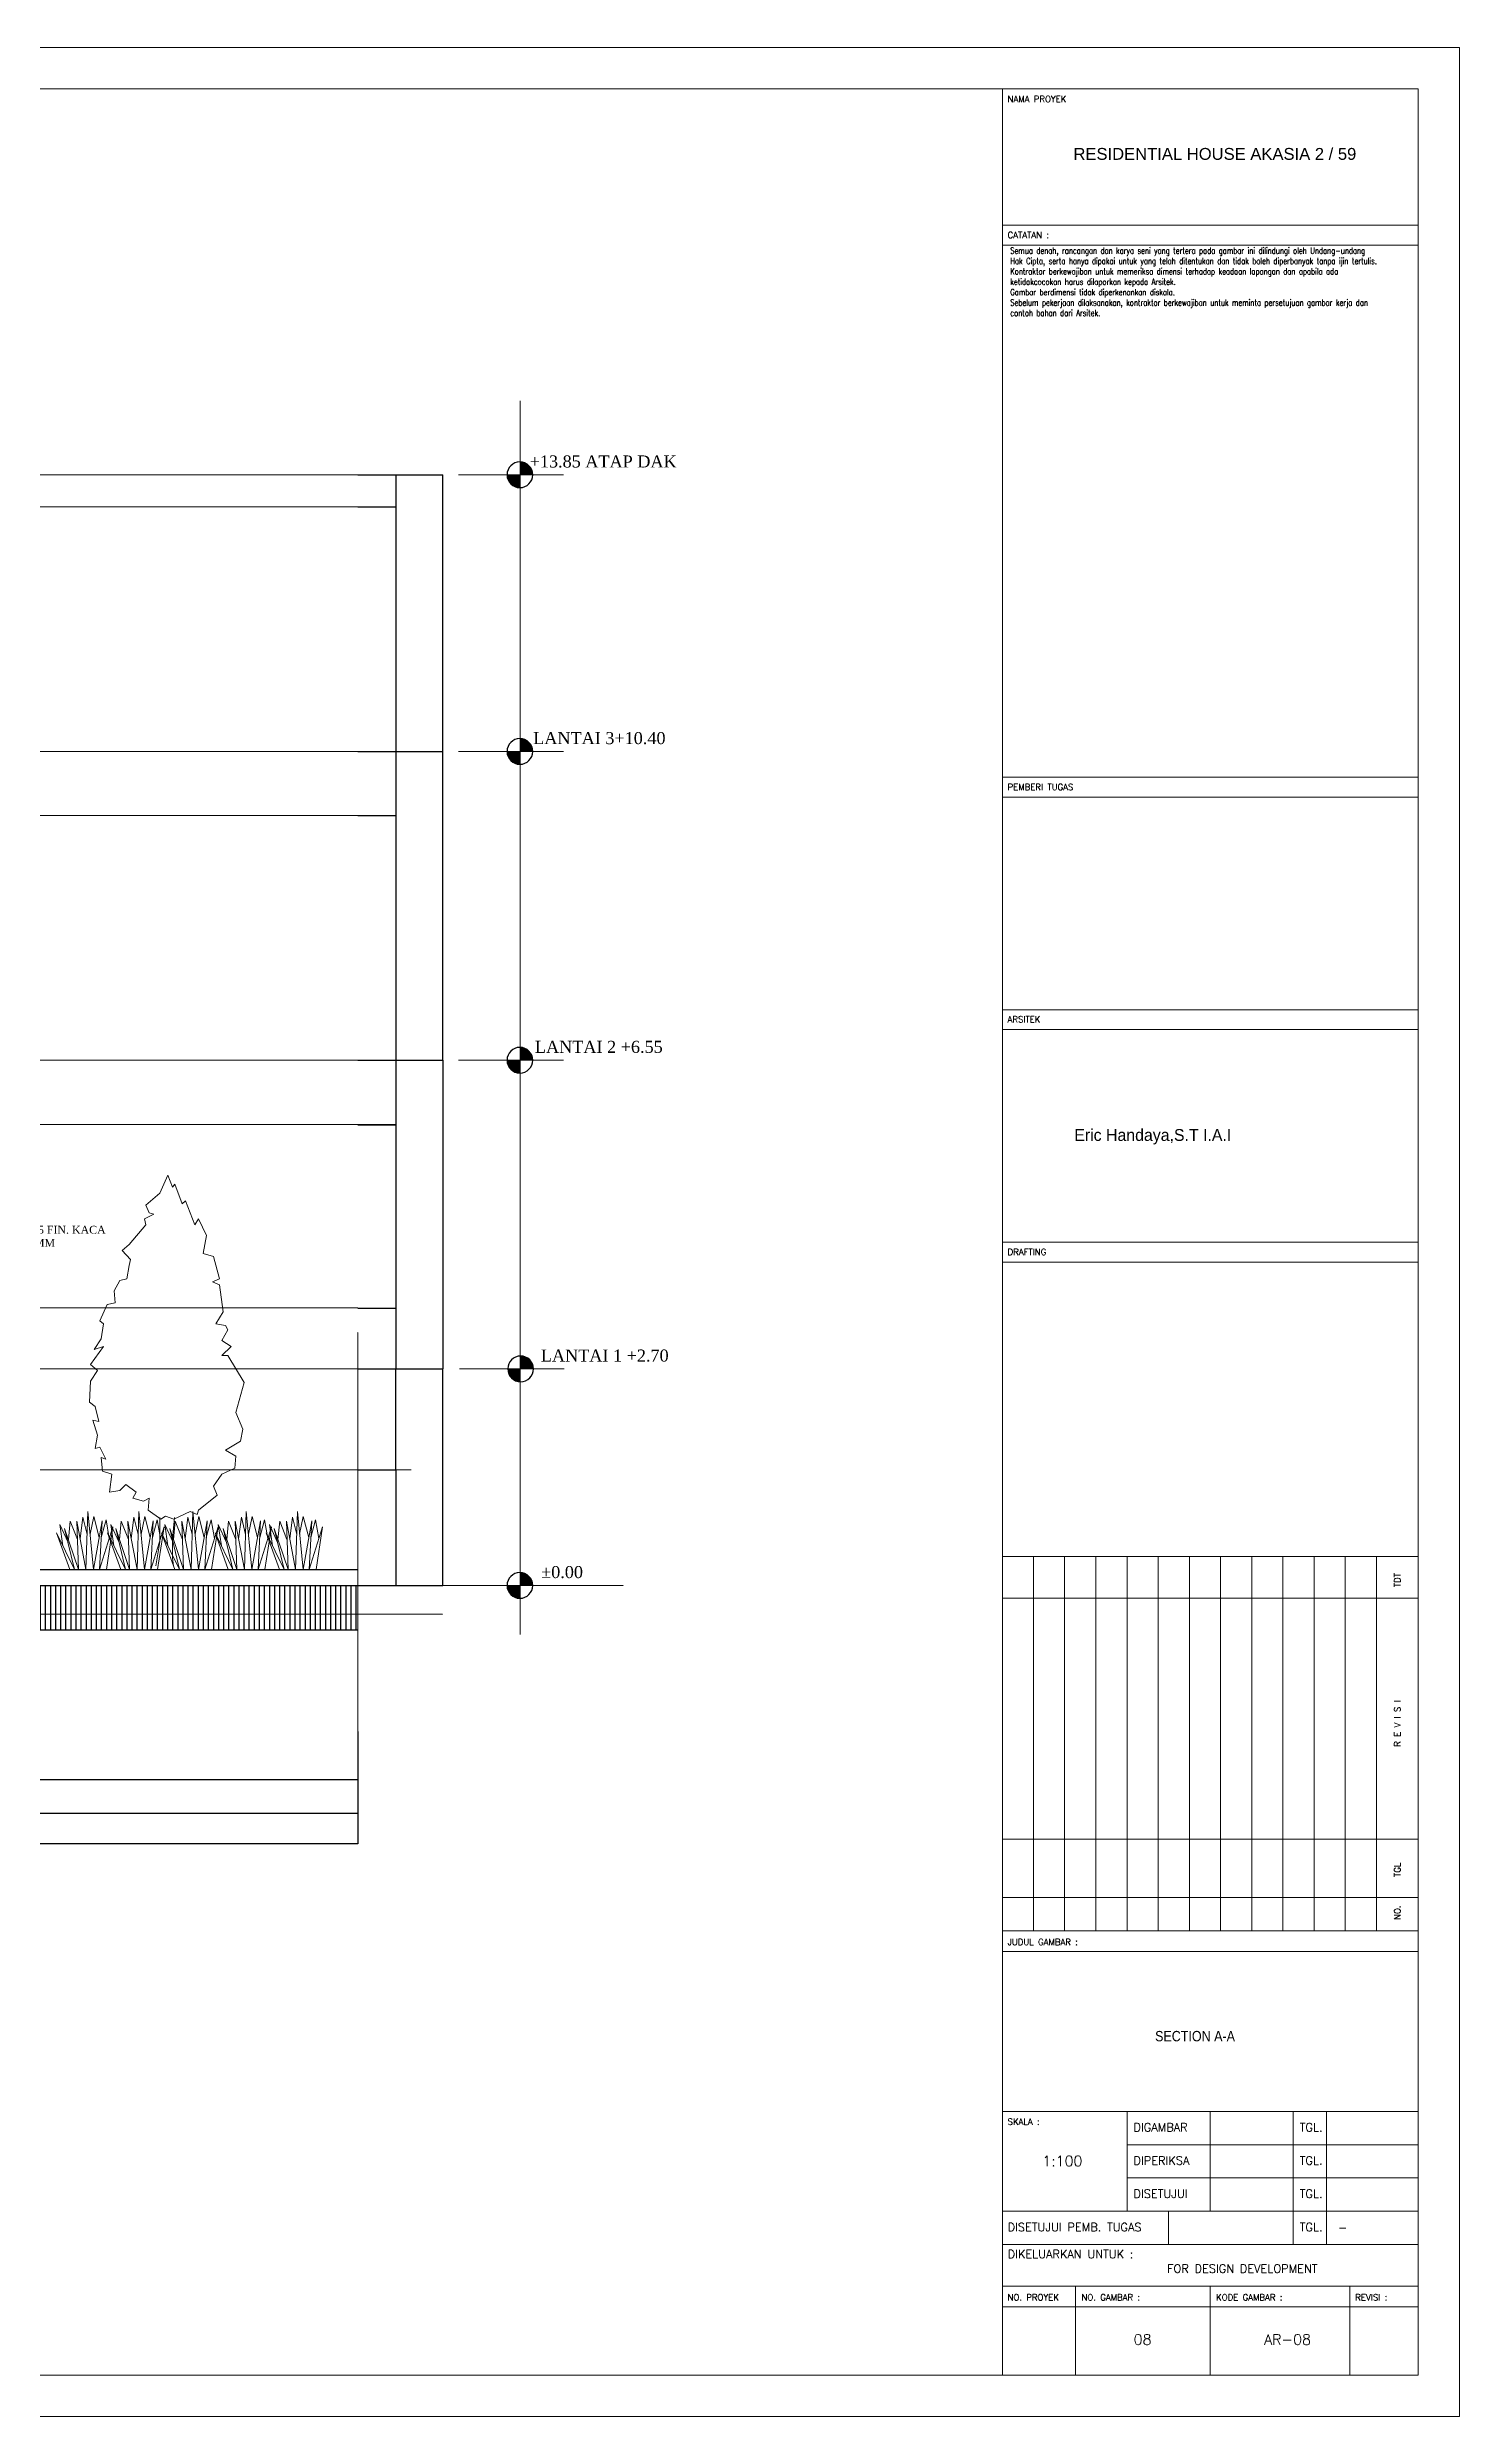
# Model space of a CAD drawing. Header units: millimetres. Extents: x -9564 to 494436, y -140371 to 4257.
# Drawn here: x 308827 to 326436, y -25289 to 4257 of the extents above; entities that cross this region are included whole.
import ezdxf
from ezdxf.enums import TextEntityAlignment as Align

# ---------------------------------------------------------------- set-up
doc = ezdxf.new("R2010")
doc.units = ezdxf.units.MM
doc.header["$MEASUREMENT"] = 0
doc.linetypes.add('DASHED2', pattern=[0.375, 0.25, -0.125])
doc.linetypes.add('HIDDEN2', pattern=[0.1875, 0.125, -0.0625])
doc.layers.get('DEFPOINTS').update_dxf_attribs({"lineweight": 18})
for name, color, linetype, lineweight in [('AS', 8, 'HIDDEN2', 5), ('DIM', 1, 'Continuous', 5), ('Dimensi', 252, 'Continuous', 9), ('KOP', 7, 'Continuous', 80), ('LEGEND', 1, 'DASHED2', 50), ('XR-KOP A3_MOZART$0$A-TXTKOP', 3, 'Continuous', 5), ('XR-KOP A3_MOZART$0$KOP-A1$0$A-GRSKOP', 1, 'Continuous', 5), ('XR-KOP A3_MOZART$0$KOP-A1$0$A-TXTKOP', 3, 'Continuous', 5)]:
    doc.layers.add(name, color=color, linetype=linetype, lineweight=lineweight)
doc.layers.add('ht', color=14, linetype='Continuous')
doc.layers.add('TEXT', color=4, linetype='Continuous')
doc.styles.add('style1', font='times.ttf', dxfattribs={"height": 0.15})
doc.styles.add('style2', font='times.ttf', dxfattribs={"height": 0.18})
doc.styles.add('XR-KOP A3_MOZART$0$KOP-A1$0$DIM100', font='SIMPLEX.shx', dxfattribs={"width": 0.8, "height": 250})
doc.styles.add('XR-KOP A3_MOZART$0$KOP-A1$0$ROMANS', font='romans.shx', dxfattribs={"height": 200})
doc.styles.add('XR-KOP A3_MOZART$0$ROMAND', font='romand.shx', dxfattribs={"height": 2, "bigfont": 'bigfont.shx'})
doc.styles.add('XR-KOP A3_MOZART$0$ROMANS', font='romans.shx', dxfattribs={"height": 200})
doc.dimstyles.new('ISO-25', dxfattribs={"dimtxt": 0.18, "dimasz": 0.12, "dimexe": 0.1, "dimexo": 0.1, "dimgap": 0.0625, "dimtad": 1, "dimtoh": 1, "dimdec": 0, "dimlfac": 1000, "dimtxsty": 'style2', "dimblk": 'ARCHTICK', "dimcen": 0.15, "dimclrd": 1, "dimclre": 1, "dimclrt": 4, "dimadec": 0, "dimazin": 0, "dimtfac": 1, "dimtdec": 0, "dimtmove": 0, "dimatfit": 3, "dimldrblk": 'OBLIQUE', "dimfxl": 1, "dimarcsym": 0})

# ---------------------------------------------------------------- blocks, each defined once
blk = doc.blocks.new('_ArchTick')
at = {"color": 0, "linetype": 'ByBlock', "const_width": 0.15}
blk.add_lwpolyline([(-0.5, -0.5), (0.5, 0.5)], dxfattribs=at)
blk = doc.blocks.new('*D888')
at = {"color": 1, "lineweight": -2, "transparency": 16777216}
for p, q in [((312697, -1074), (313171, -1074)), ((313171, -1074), (313171, -1474)), ((312697, -1474), (313171, -1474))]:
    blk.add_line(p, q, dxfattribs=at)
at = {"layer": 'DEFPOINTS', "color": 0, "transparency": 16777216}
for p in [(312697, -1074), (312697, -1474), (313171, -1474)]:
    blk.add_point(p, dxfattribs=at)
at = {"color": 1, "lineweight": -2, "transparency": 16777216, "xscale": 0.12, "yscale": 0.12, "zscale": 0.12}
for p, rotation in [((313171, -1074), 90), ((313171, -1474), 270)]:
    blk.add_blockref('_ArchTick', p, dxfattribs=dict(at, rotation=rotation))
at = {"color": 4, "transparency": 16777216, "insert": (313171, -1274), "char_height": 0.18, "attachment_point": 5, "rotation": 90, "style": 'style2'}
blk.add_mtext('400000', dxfattribs=at)
blk = doc.blocks.new('_Oblique')
at = {"color": 0, "linetype": 'ByBlock', "lineweight": -2}
blk.add_line((-0.5, -0.5), (0.5, 0.5), dxfattribs=at)
blk = doc.blocks.new('*D889')
at = {"color": 1, "lineweight": -2, "transparency": 16777216}
for p, q in [((312697, -1474), (313171, -1474)), ((313171, -1474), (313171, -4524)), ((312697, -4524), (313171, -4524))]:
    blk.add_line(p, q, dxfattribs=at)
at = {"layer": 'DEFPOINTS', "color": 0, "transparency": 16777216}
for p in [(312697, -1474), (312697, -4524), (313171, -4524)]:
    blk.add_point(p, dxfattribs=at)
at = {"color": 1, "lineweight": -2, "transparency": 16777216, "xscale": 0.12, "yscale": 0.12, "zscale": 0.12}
for p, rotation in [((313171, -1474), 90), ((313171, -4524), 270)]:
    blk.add_blockref('_ArchTick', p, dxfattribs=dict(at, rotation=rotation))
at = {"color": 4, "transparency": 16777216, "insert": (313171, -2999), "char_height": 0.18, "attachment_point": 5, "rotation": 90, "style": 'style2'}
blk.add_mtext('3049999', dxfattribs=at)
blk = doc.blocks.new('*D740')
at = {"color": 1, "lineweight": -2, "transparency": 16777216}
for p, q in [((312697, -4524), (313171, -4524)), ((313171, -4524), (313171, -5324)), ((312697, -5324), (313171, -5324))]:
    blk.add_line(p, q, dxfattribs=at)
at = {"layer": 'DEFPOINTS', "color": 0, "transparency": 16777216}
for p in [(312697, -4524), (312697, -5324), (313171, -5324)]:
    blk.add_point(p, dxfattribs=at)
at = {"color": 1, "lineweight": -2, "transparency": 16777216, "xscale": 0.12, "yscale": 0.12, "zscale": 0.12}
for p, rotation in [((313171, -4524), 90), ((313171, -5324), 270)]:
    blk.add_blockref('_ArchTick', p, dxfattribs=dict(at, rotation=rotation))
at = {"color": 4, "transparency": 16777216, "insert": (313171, -4924), "char_height": 0.18, "attachment_point": 5, "rotation": 90, "style": 'style2'}
blk.add_mtext('800000', dxfattribs=at)
blk = doc.blocks.new('*D890')
at = {"color": 1, "lineweight": -2, "transparency": 16777216}
for p, q in [((312697, -5324), (313171, -5324)), ((313171, -5324), (313171, -8374)), ((312697, -8374), (313171, -8374))]:
    blk.add_line(p, q, dxfattribs=at)
at = {"layer": 'DEFPOINTS', "color": 0, "transparency": 16777216}
for p in [(312697, -5324), (312697, -8374), (313171, -8374)]:
    blk.add_point(p, dxfattribs=at)
at = {"color": 1, "lineweight": -2, "transparency": 16777216, "xscale": 0.12, "yscale": 0.12, "zscale": 0.12}
for p, rotation in [((313171, -5324), 90), ((313171, -8374), 270)]:
    blk.add_blockref('_ArchTick', p, dxfattribs=dict(at, rotation=rotation))
at = {"color": 4, "transparency": 16777216, "insert": (313171, -6849), "char_height": 0.18, "attachment_point": 5, "rotation": 90, "style": 'style2'}
blk.add_mtext('3049999', dxfattribs=at)
blk = doc.blocks.new('*D891')
at = {"color": 1, "lineweight": -2, "transparency": 16777216}
for p, q in [((312697, -8374), (313171, -8374)), ((313171, -8374), (313171, -9174)), ((312697, -9174), (313171, -9174))]:
    blk.add_line(p, q, dxfattribs=at)
at = {"layer": 'DEFPOINTS', "color": 0, "transparency": 16777216}
for p in [(312697, -8374), (312697, -9174), (313171, -9174)]:
    blk.add_point(p, dxfattribs=at)
at = {"color": 1, "lineweight": -2, "transparency": 16777216, "xscale": 0.12, "yscale": 0.12, "zscale": 0.12}
for p, rotation in [((313171, -8374), 90), ((313171, -9174), 270)]:
    blk.add_blockref('_ArchTick', p, dxfattribs=dict(at, rotation=rotation))
at = {"color": 4, "transparency": 16777216, "insert": (313171, -8774), "char_height": 0.18, "attachment_point": 5, "rotation": 90, "style": 'style2'}
blk.add_mtext('800000', dxfattribs=at)
blk = doc.blocks.new('*D892')
at = {"color": 1, "lineweight": -2, "transparency": 16777216}
for p, q in [((312697, -9179), (313171, -9179)), ((313171, -9179), (313171, -11464)), ((312697, -11464), (313171, -11464))]:
    blk.add_line(p, q, dxfattribs=at)
at = {"layer": 'DEFPOINTS', "color": 0, "transparency": 16777216}
for p in [(312697, -9179), (312697, -11464), (313171, -11464)]:
    blk.add_point(p, dxfattribs=at)
at = {"color": 1, "lineweight": -2, "transparency": 16777216, "xscale": 0.12, "yscale": 0.12, "zscale": 0.12}
for p, rotation in [((313171, -9179), 90), ((313171, -11464), 270)]:
    blk.add_blockref('_ArchTick', p, dxfattribs=dict(at, rotation=rotation))
at = {"color": 4, "transparency": 16777216, "insert": (313171, -10321), "char_height": 0.18, "attachment_point": 5, "rotation": 90, "style": 'style2'}
blk.add_mtext('2285037', dxfattribs=at)
blk = doc.blocks.new('*D893')
at = {"color": 1, "lineweight": -2, "transparency": 16777216}
for p, q in [((312697, -11464), (313171, -11464)), ((313171, -11464), (313171, -12224)), ((312697, -12224), (313171, -12224))]:
    blk.add_line(p, q, dxfattribs=at)
at = {"layer": 'DEFPOINTS', "color": 0, "transparency": 16777216}
for p in [(312697, -11464), (312697, -12224), (313171, -12224)]:
    blk.add_point(p, dxfattribs=at)
at = {"color": 1, "lineweight": -2, "transparency": 16777216, "xscale": 0.12, "yscale": 0.12, "zscale": 0.12}
for p, rotation in [((313171, -11464), 90), ((313171, -12224), 270)]:
    blk.add_blockref('_ArchTick', p, dxfattribs=dict(at, rotation=rotation))
at = {"color": 4, "transparency": 16777216, "insert": (313171, -11844), "char_height": 0.18, "attachment_point": 5, "rotation": 90, "style": 'style2'}
blk.add_mtext('759963', dxfattribs=at)
blk = doc.blocks.new('*D894')
at = {"color": 1, "lineweight": -2, "transparency": 16777216}
for p, q in [((312697, -13484), (313171, -13484)), ((313171, -13484), (313171, -14924)), ((312697, -14924), (313171, -14924))]:
    blk.add_line(p, q, dxfattribs=at)
at = {"layer": 'DEFPOINTS', "color": 0, "transparency": 16777216}
for p in [(312697, -13484), (312697, -14924), (313171, -14924)]:
    blk.add_point(p, dxfattribs=at)
at = {"color": 1, "lineweight": -2, "transparency": 16777216, "xscale": 0.12, "yscale": 0.12, "zscale": 0.12}
for p, rotation in [((313171, -13484), 90), ((313171, -14924), 270)]:
    blk.add_blockref('_ArchTick', p, dxfattribs=dict(at, rotation=rotation))
at = {"color": 4, "transparency": 16777216, "insert": (313171, -14204), "char_height": 0.18, "attachment_point": 5, "rotation": 90, "style": 'style2'}
blk.add_mtext('1440000', dxfattribs=at)
blk = doc.blocks.new('*D895')
at = {"color": 1, "lineweight": -2, "transparency": 16777216}
for p, q in [((313171, -12224), (313758, -12224)), ((313758, -14924), (313758, -12224)), ((313171, -14924), (313758, -14924))]:
    blk.add_line(p, q, dxfattribs=at)
at = {"layer": 'DEFPOINTS', "color": 0, "transparency": 16777216}
for p in [(313171, -12224), (313758, -12224), (313171, -14924)]:
    blk.add_point(p, dxfattribs=at)
at = {"color": 1, "lineweight": -2, "transparency": 16777216, "xscale": 0.12, "yscale": 0.12, "zscale": 0.12}
for p, rotation in [((313758, -12224), 90), ((313758, -14924), 270)]:
    blk.add_blockref('_ArchTick', p, dxfattribs=dict(at, rotation=rotation))
at = {"color": 4, "transparency": 16777216, "insert": (313758, -13574), "char_height": 0.18, "attachment_point": 5, "rotation": 90, "style": 'style2'}
blk.add_mtext('2699999', dxfattribs=at)
blk = doc.blocks.new('*D741')
at = {"color": 1, "lineweight": -2, "transparency": 16777216}
for p, q in [((313171, -8374), (313758, -8374)), ((313758, -8374), (313758, -12224)), ((313171, -12224), (313758, -12224))]:
    blk.add_line(p, q, dxfattribs=at)
at = {"layer": 'DEFPOINTS', "color": 0, "transparency": 16777216}
for p in [(313171, -8374), (313171, -12224), (313758, -12224)]:
    blk.add_point(p, dxfattribs=at)
at = {"color": 1, "lineweight": -2, "transparency": 16777216, "xscale": 0.12, "yscale": 0.12, "zscale": 0.12}
for p, rotation in [((313758, -8374), 90), ((313758, -12224), 270)]:
    blk.add_blockref('_ArchTick', p, dxfattribs=dict(at, rotation=rotation))
at = {"color": 4, "transparency": 16777216, "insert": (313758, -10299), "char_height": 0.18, "attachment_point": 5, "rotation": 90, "style": 'style2'}
blk.add_mtext('3849999', dxfattribs=at)
blk = doc.blocks.new('*D742')
at = {"color": 1, "lineweight": -2, "transparency": 16777216}
for p, q in [((313171, -4524), (313758, -4524)), ((313758, -8374), (313758, -4524)), ((313171, -8374), (313758, -8374))]:
    blk.add_line(p, q, dxfattribs=at)
at = {"layer": 'DEFPOINTS', "color": 0, "transparency": 16777216}
for p in [(313171, -4524), (313758, -4524), (313171, -8374)]:
    blk.add_point(p, dxfattribs=at)
at = {"color": 1, "lineweight": -2, "transparency": 16777216, "xscale": 0.12, "yscale": 0.12, "zscale": 0.12}
for p, rotation in [((313758, -4524), 90), ((313758, -8374), 270)]:
    blk.add_blockref('_ArchTick', p, dxfattribs=dict(at, rotation=rotation))
at = {"color": 4, "transparency": 16777216, "insert": (313758, -6449), "char_height": 0.18, "attachment_point": 5, "rotation": 90, "style": 'style2'}
blk.add_mtext('3849999', dxfattribs=at)
blk = doc.blocks.new('*D743')
at = {"color": 1, "lineweight": -2, "transparency": 16777216}
for p, q in [((313171, -1074), (313758, -1074)), ((313758, -4524), (313758, -1074)), ((313171, -4524), (313758, -4524))]:
    blk.add_line(p, q, dxfattribs=at)
at = {"layer": 'DEFPOINTS', "color": 0, "transparency": 16777216}
for p in [(313171, -1074), (313758, -1074), (313171, -4524)]:
    blk.add_point(p, dxfattribs=at)
at = {"color": 1, "lineweight": -2, "transparency": 16777216, "xscale": 0.12, "yscale": 0.12, "zscale": 0.12}
for p, rotation in [((313758, -1074), 90), ((313758, -4524), 270)]:
    blk.add_blockref('_ArchTick', p, dxfattribs=dict(at, rotation=rotation))
at = {"color": 4, "transparency": 16777216, "insert": (313758, -2799), "char_height": 0.18, "attachment_point": 5, "rotation": 90, "style": 'style2'}
blk.add_mtext('3449999', dxfattribs=at)
blk = doc.blocks.new('A$C459A4C15')
at = {"layer": 'ht'}
h = blk.add_hatch(color=256, dxfattribs=at)
h.paths.add_polyline_path([(0, 0.08), (0, 0), (-0.08, 0, -0.414214)])
h.paths.add_polyline_path([(0, 0), (0.08, 0, -0.414214), (0, -0.08)])
blk.add_circle((0, 0), 0.0801, dxfattribs=at)
blk = doc.blocks.new('*U121')
blk.add_lwpolyline([(-2.754, 191.699), (-6.78, 182.851), (-13.682, 176.953), (-11.956, 173.266), (-9.656, 172.529), (-14.257, 170.317), (-13.682, 167.368), (-21.733, 157.783), (-25.184, 154.834), (-21.158, 150.41), (-21.733, 147.461), (-22.884, 140.825), (-26.334, 140.087), (-29.21, 134.926), (-28.635, 129.028), (-32.661, 128.291), (-36.111, 120.18), (-34.386, 118.706), (-35.536, 111.333), (-38.987, 106.171), (-34.386, 107.646), (-40.712, 98.798), (-37.261, 95.849), (-40.712, 90.688), (-41.287, 80.366), (-38.412, 78.154), (-36.686, 70.781), (-39.562, 71.518), (-37.261, 64.145), (-38.412, 57.509), (-36.111, 58.247), (-33.236, 52.348), (-35.536, 53.086), (-34.961, 46.45), (-30.36, 44.975), (-31.51, 36.128), (-26.334, 36.865), (-23.459, 39.814), (-18.283, 36.128), (-20.008, 33.178), (-14.832, 31.704), (-11.956, 33.178), (-12.531, 27.28), (-6.205, 22.856), (-3.905, 24.331), (0.121, 22.856), (8.173, 26.543), (11.624, 25.068), (12.199, 27.28), (21.4, 34.653), (19.675, 39.077), (23.701, 44.975), (30.027, 47.924), (30.602, 53.823), (25.426, 56.772), (32.903, 61.196), (34.053, 67.094), (30.602, 75.205), (34.628, 89.951), (26.576, 103.222), (23.701, 103.222), (28.302, 107.646), (23.701, 110.595), (26.576, 115.756), (25.426, 117.968), (20.825, 118.706), (24.276, 124.604), (22.551, 137.876), (19.1, 139.35), (22.551, 140.825), (19.675, 151.884), (14.499, 153.359), (16.224, 162.207), (12.199, 170.317), (10.473, 167.368), (5.872, 179.165), (4.147, 177.69), (0.696, 187.275), (-0.454, 185.8)], close=True)
for points in [[(-6.813, 23.669), (-6.813, 11.669), (-8.627, 0)], [(0.387, 23.669), (-0.576, 13.271), (-0.576, 3.686), (0, 0)]]:
    blk.add_lwpolyline(points)
blk = doc.blocks.new('*D759')
at = {"color": 1, "lineweight": -2, "transparency": 16777216}
for p, q in [((308522, -16744), (308522, -17343)), ((312697, -16744), (312697, -17343)), ((308522, -17343), (312697, -17343))]:
    blk.add_line(p, q, dxfattribs=at)
at = {"layer": 'DEFPOINTS', "color": 0, "transparency": 16777216}
for p in [(308522, -16744), (312697, -16744), (312697, -17343)]:
    blk.add_point(p, dxfattribs=at)
at = {"color": 1, "lineweight": -2, "transparency": 16777216, "xscale": 0.12, "yscale": 0.12, "zscale": 0.12, "rotation": 180}
blk.add_blockref('_ArchTick', (308522, -17343), dxfattribs=at)
at = {"color": 1, "lineweight": -2, "transparency": 16777216, "xscale": 0.12, "yscale": 0.12, "zscale": 0.12}
blk.add_blockref('_ArchTick', (312697, -17343), dxfattribs=at)
at = {"color": 4, "transparency": 16777216, "insert": (310609, -17342), "char_height": 0.18, "attachment_point": 5, "style": 'style2'}
blk.add_mtext('4175000', dxfattribs=at)
blk = doc.blocks.new('*D761')
at = {"color": 1, "lineweight": -2, "transparency": 16777216}
for p, q in [((304647, -17343), (304647, -17764)), ((312697, -17343), (312697, -17764)), ((304647, -17763), (312697, -17763))]:
    blk.add_line(p, q, dxfattribs=at)
at = {"layer": 'DEFPOINTS', "color": 0, "transparency": 16777216}
for p in [(304647, -17343), (312697, -17343), (312697, -17763)]:
    blk.add_point(p, dxfattribs=at)
at = {"color": 1, "lineweight": -2, "transparency": 16777216, "xscale": 0.12, "yscale": 0.12, "zscale": 0.12, "rotation": 180}
blk.add_blockref('_ArchTick', (304647, -17763), dxfattribs=at)
at = {"color": 1, "lineweight": -2, "transparency": 16777216, "xscale": 0.12, "yscale": 0.12, "zscale": 0.12}
blk.add_blockref('_ArchTick', (312697, -17763), dxfattribs=at)
at = {"color": 4, "transparency": 16777216, "insert": (308672, -17763), "char_height": 0.18, "attachment_point": 5, "style": 'style2'}
blk.add_mtext('8049998', dxfattribs=at)
blk = doc.blocks.new('*D762')
at = {"color": 1, "lineweight": -2, "transparency": 16777216}
for p, q in [((295052, -17764), (295052, -18146)), ((312697, -17764), (312697, -18146)), ((312697, -18146), (295052, -18146))]:
    blk.add_line(p, q, dxfattribs=at)
at = {"layer": 'DEFPOINTS', "color": 0, "transparency": 16777216}
for p in [(295052, -17763), (312697, -17763), (295052, -18146)]:
    blk.add_point(p, dxfattribs=at)
at = {"color": 1, "lineweight": -2, "transparency": 16777216, "xscale": 0.12, "yscale": 0.12, "zscale": 0.12, "rotation": 180}
blk.add_blockref('_ArchTick', (295052, -18146), dxfattribs=at)
at = {"color": 1, "lineweight": -2, "transparency": 16777216, "xscale": 0.12, "yscale": 0.12, "zscale": 0.12}
blk.add_blockref('_ArchTick', (312697, -18146), dxfattribs=at)
at = {"color": 4, "transparency": 16777216, "insert": (303874, -18146), "char_height": 0.18, "attachment_point": 5, "style": 'style2'}
blk.add_mtext('17644998', dxfattribs=at)
blk = doc.blocks.new('*D909')
at = {"color": 1, "lineweight": -2, "transparency": 16777216}
for p, q in [((312697, -12224), (313171, -12224)), ((313171, -13484), (313171, -12224)), ((312697, -13484), (313171, -13484))]:
    blk.add_line(p, q, dxfattribs=at)
at = {"layer": 'DEFPOINTS', "color": 0, "transparency": 16777216}
for p in [(312697, -12224), (313171, -12224), (312697, -13484)]:
    blk.add_point(p, dxfattribs=at)
at = {"color": 1, "lineweight": -2, "transparency": 16777216, "xscale": 0.12, "yscale": 0.12, "zscale": 0.12}
for p, rotation in [((313171, -12224), 90), ((313171, -13484), 270)]:
    blk.add_blockref('_ArchTick', p, dxfattribs=dict(at, rotation=rotation))
at = {"color": 4, "transparency": 16777216, "insert": (313171, -12854), "char_height": 0.18, "attachment_point": 5, "rotation": 90, "style": 'style2'}
blk.add_mtext('1260000', dxfattribs=at)
blk = doc.blocks.new('hsdh')
at = {"layer": 'XR-KOP A3_MOZART$0$KOP-A1$0$A-GRSKOP', "linetype": 'Continuous', "lineweight": 5}
for p, q in [((140385, 56660), (140385, 82138)), ((140385, 80618), (145017, 80618)), ((140385, 74466), (145017, 74466)), ((140385, 74244), (145017, 74244)), ((140385, 71876), (145017, 71876)), ((140385, 71654), (145017, 71654)), ((140385, 69286), (145017, 69286)), ((140385, 69063), (145017, 69063)), ((140385, 65781), (145017, 65781)), ((140385, 65781), (145017, 65781)), ((140732, 61611), (140732, 65781)), ((141079, 61611), (141079, 65781)), ((141427, 61611), (141427, 65781)), ((141774, 61611), (141774, 65781)), ((142122, 61611), (142122, 65781)), ((142469, 61611), (142469, 65781)), ((142816, 61611), (142816, 65781)), ((143164, 61611), (143164, 65781)), ((143511, 61611), (143511, 65781)), ((143859, 61611), (143859, 65781)), ((144206, 61611), (144206, 65781)), ((144554, 61611), (144554, 65781)), ((140385, 65317), (145017, 65317)), ((140385, 62631), (145017, 62631)), ((140385, 61982), (145017, 61982)), ((140385, 61611), (145017, 61611)), ((140385, 61611), (145017, 61611)), ((140385, 61380), (145017, 61380)), ((140385, 59597), (145017, 59597)), ((141774, 59597), (141774, 58485)), ((142701, 59597), (142701, 58485)), ((143627, 59597), (143627, 58115)), ((143998, 59597), (143998, 58115)), ((141774, 59226), (145017, 59226)), ((141774, 58856), (145017, 58856)), ((140385, 58485), (145017, 58485)), ((142237, 58485), (142237, 58115)), ((140385, 58115), (145017, 58115)), ((140385, 57651), (145017, 57651)), ((141201, 57651), (141201, 56660)), ((142701, 57651), (142701, 56660)), ((144258, 57651), (144258, 56660)), ((140385, 57420), (145017, 57420))]:
    blk.add_line(p, q, dxfattribs=at)
at = {"layer": 'XR-KOP A3_MOZART$0$KOP-A1$0$A-GRSKOP', "color": 0, "linetype": 'Continuous', "lineweight": 5}
blk.add_lwpolyline([(145480, 82601), (107945, 82601), (107945, 56197), (145480, 56197)], close=True, dxfattribs=at)
at = {"layer": 'XR-KOP A3_MOZART$0$KOP-A1$0$A-GRSKOP', "color": 5, "linetype": 'Continuous', "lineweight": 5}
blk.add_lwpolyline([(145017, 82138), (108409, 82138), (108409, 56660), (145017, 56660)], close=True, dxfattribs=at)
at = {"layer": 'XR-KOP A3_MOZART$0$KOP-A1$0$A-GRSKOP', "linetype": 'Continuous', "lineweight": 5}
blk.add_lwpolyline([(145017, 80396), (140385, 80396)], dxfattribs=at)
at = {"layer": 'KOP', "color": 7, "char_height": 132.26, "attachment_point": 1, "style": 'style2'}
for s, insert in [('{\\fArial|b0|i0|c0|p34;RESIDENTIAL HOUSE AKASIA 2 / 59}', (141177, 81480)), ('{\\fBankGothic Lt BT|b0|i0|c0|p34;Eric Handaya,S.T I.A.I}', (141186, 70546))]:
    blk.add_mtext(s, dxfattribs=dict(at, insert=insert))
at = {"layer": 'XR-KOP A3_MOZART$0$A-TXTKOP', "lineweight": 5, "style": 'XR-KOP A3_MOZART$0$ROMANS'}
blk.add_text('-', height=92.6, dxfattribs=at).set_placement((144125, 58258))
at = {"layer": 'XR-KOP A3_MOZART$0$KOP-A1$0$A-TXTKOP', "lineweight": 5, "style": 'XR-KOP A3_MOZART$0$KOP-A1$0$ROMANS'}
for s, height, p in [('NAMA PROYEK', 69.49, (140443, 81990)), ('CATATAN :', 69.5, (140443, 80475)), ('PEMBERI TUGAS', 69.49, (140443, 74323)), ('ARSITEK', 69.5, (140443, 71733)), ('DRAFTING', 69.5, (140443, 69142)), ('JUDUL GAMBAR :', 69.49, (140443, 61451)), ('SKALA :', 69.5, (140443, 59449)), ('DIGAMBAR', 92.6, (141846, 59375)), ('TGL.', 92.6, (143699, 59375)), ('DIPERIKSA', 92.6, (141846, 59004)), ('TGL.', 92.6, (143699, 59004)), ('DISETUJUI', 92.6, (141846, 58634)), ('TGL.', 92.6, (143699, 58634)), ('DISETUJUI PEMB. TUGAS', 92.65, (140443, 58262)), ('TGL.', 92.6, (143699, 58263)), ('DIKELUARKAN UNTUK :', 92.65, (140443, 57961)), ('FOR DESIGN DEVELOPMENT', 92.65, (142221, 57800)), ('NO. PROYEK', 69.5, (140443, 57491)), ('NO. GAMBAR :', 69.49, (141267, 57491)), ('KODE GAMBAR :', 69.49, (142767, 57491)), ('REVISI :', 69.5, (144317, 57491))]:
    blk.add_text(s, height=height, dxfattribs=at).set_placement(p)
for s, height, p in [('TDT', 69.5, (144822, 65440)), ('R E V I S I', 69.49, (144822, 63662)), ('TGL', 69.5, (144822, 62210)), ('NO.', 69.5, (144822, 61732))]:
    blk.add_text(s, height=height, rotation=90, dxfattribs=at).set_placement(p)
at = {"layer": 'XR-KOP A3_MOZART$0$KOP-A1$0$A-TXTKOP', "insert": (140473, 80371), "char_height": 69.485, "width": 4456.22, "attachment_point": 1, "style": 'XR-KOP A3_MOZART$0$KOP-A1$0$DIM100'}
blk.add_mtext('Semua denah, rancangan dan karya seni yang tertera pada gambar ini dilindungi oleh Undang-undang Hak Cipta, serta hanya dipakai untuk yang telah ditentukan dan tidak boleh diperbanyak tanpa ijin tertulis.\\PKontraktor berkewajiban untuk memeriksa dimensi terhadap keadaan lapangan dan apabila ada ketidakcocokan harus dilaporkan kepada Arsitek.\\PGambar berdimensi tidak diperkenankan diskala.\\PSebelum pekerjaan dilaksanakan, kontraktor berkewajiban untuk meminta persetujuan gambar kerja dan contoh bahan dari Arsitek.', dxfattribs=at)

msp = doc.modelspace()

# ---------------------------------------------------------------- hatches: boundary and pattern name
h = msp.add_hatch()
h.set_pattern_fill('ANSI31', color=8, scale=19.999996, angle=45)
h.set_pattern_definition([(90, (184789.155, -140582.31), (-63.499988, 0), [])])
h.paths.add_polyline_path([(300049.0245, -15283.5376), (299974.0245, -15283.5376), (299974.0245, -14923.5377), (297801.5232, -14923.5377), (297801.5232, -15483.5376), (300049.0245, -15483.5376)])
h.paths.add_polyline_path([(297801.5232, -14923.5377), (297051.5234, -14923.5377), (297051.5234, -15483.5376), (297801.5232, -15483.5376)])
h.paths.add_polyline_path([(297051.5234, -14923.5377), (296801.5234, -14923.5377), (296801.5234, -15483.5376), (297051.5234, -15483.5376)])
h.paths.add_polyline_path([(296801.5234, -14923.5377), (295201.5237, -14923.5377), (295201.5237, -15283.5376), (295051.5238, -15283.5376), (295051.5238, -15483.5376), (296801.5234, -15483.5376)])
h.paths.add_polyline_path([(302971.5242, -15283.5376), (300049.0245, -15283.5376), (300049.0245, -15483.5376), (302971.5242, -15483.5376)])
h.paths.add_polyline_path([(303646.5238, -14923.5377), (303121.5242, -14923.5377), (303121.5242, -15483.5376), (303646.5238, -15483.5376)])
h.paths.add_polyline_path([(303121.5242, -15283.5376), (303046.5239, -15283.5376), (303046.5239, -15483.5376), (303121.5242, -15483.5376)])
h.paths.add_polyline_path([(303046.5239, -15283.5376), (302971.5242, -15283.5376), (302971.5242, -15483.5376), (303046.5239, -15483.5376)])
h.paths.add_polyline_path([(303721.5238, -14923.5377), (303721.5238, -15283.5376), (303646.5238, -15283.5376), (303646.5238, -15483.5376), (312696.5223, -15483.5376), (312696.5223, -14923.5377)])

# ---------------------------------------------------------------- linework, layer by layer
for p, q in [((308596.5237, -14723.5377), (312696.5223, -14723.5377)), ((308396.5237, -14923.5377), (312696.5223, -14923.5377)), ((312696.5223, -15483.5376), (295051.5238, -15483.5376))]:
    msp.add_line(p, q)
at = {"layer": 'AS'}
for p, q in [((304061.2347, -1073.5403), (312696.5223, -1073.5403)), ((303994.981, -1473.5402), (312696.5223, -1473.5402)), ((304880.2737, -4523.5396), (312696.5223, -4523.5396)), ((304747.7662, -5323.5395), (312696.5223, -5323.5395)), ((304880.2737, -8373.5389), (312696.5223, -8373.5389)), ((304747.7662, -9173.5388), (312696.5223, -9173.5388)), ((308596.5219, -11463.5753), (312696.5223, -11463.5753)), ((312696.5223, -11763.5753), (312696.5223, -18148.6208)), ((300271.5246, -12223.5382), (312696.5223, -12223.5382)), ((303121.5238, -13483.538), (313363.8783, -13483.538)), ((312696.5223, -14923.5377), (316009.6496, -14923.5377)), ((313757.9414, -15283.5376), (292800.2032, -15283.5376))]:
    msp.add_line(p, q, dxfattribs=at)
at = {"layer": 'DIM', "color": 1, "linetype": 'ByBlock'}
for p, q in [((314722.0477, -151.1836), (314722.0477, -15537.5538)), ((315263.152, -1073.5403, 0), (313954.9497, -1073.5403, 0)), ((315263.152, -4523.5396), (313954.9497, -4523.5396)), ((315263.152, -8373.5389, 0), (313954.9497, -8373.5389, 0)), ((315272.1462, -12223.5382), (313963.9439, -12223.5382)), ((315263.152, -14923.5377), (313954.9497, -14923.5377))]:
    msp.add_line(p, q, dxfattribs=at)
at = {"layer": 'DIM'}
msp.add_line((312696.5223, -14723.5377), (312696.5223, -14923.5377), dxfattribs=at)
at = {"layer": 'Dimensi'}
for points in [[(309106.581, -14723.5355), (308940.8133, -14269.7416), (309164.9069, -14723.5355), (309042.1173, -14214.5427), (309214.0228, -14723.5355), (309192.5349, -14122.5456), (309307.2873, -14723.5355), (309330.6746, -14002.9486), (309401.2806, -14723.5355), (309508.7224, -14116.4121), (309478.0244, -14723.5355), (309643.7921, -14193.0764), (309563.9783, -14723.5355)], [(309019.7549, -14429.5998), (308980.7214, -14162.4107), (309084.1605, -14388.8221)], [(309088.0774, -14350.6253), (309109.651, -14122.5456), (309200.6264, -14348.8541)], [(309234.5106, -14342.3843), (309269.2787, -14073.4803), (309321.4185, -14288.1387)], [(309358.2649, -14284.5283), (309404.3506, -14064.2809), (309471.6351, -14325.982)], [(309498.0583, -14327.318), (309557.8382, -14104.146), (309598.4965, -14338.0231)], [(309743.8476, -14723.5355), (309578.0799, -14269.7416), (309802.1735, -14723.5355), (309679.3839, -14214.5427), (309851.2894, -14723.5355), (309829.8015, -14122.5456), (309944.5539, -14723.5355), (309967.9412, -14002.9486), (310038.5472, -14723.5355), (310145.989, -14116.4121), (310115.291, -14723.5355), (310281.0587, -14193.0764), (310201.2449, -14723.5355)], [(309657.0215, -14429.5998), (309617.988, -14162.4107), (309721.4271, -14388.8221)], [(309725.344, -14350.6253), (309746.9176, -14122.5456), (309837.8929, -14348.8541)], [(309871.7772, -14342.3843), (309906.5453, -14073.4803), (309958.6851, -14288.1387)], [(309995.5315, -14284.5283), (310041.6172, -14064.2809), (310108.9017, -14325.982)], [(310135.3249, -14327.318), (310195.1048, -14104.146), (310235.7631, -14338.0231)], [(310416.9963, -14723.5355), (310251.2286, -14269.7416), (310475.3222, -14723.5355), (310352.5326, -14214.5427), (310524.4381, -14723.5355), (310502.9502, -14122.5456), (310617.7026, -14723.5355), (310641.0899, -14002.9486), (310711.6959, -14723.5355), (310819.1377, -14116.4121), (310788.4397, -14723.5355), (310954.2074, -14193.0764), (310874.3936, -14723.5355)], [(310330.1702, -14429.5998), (310291.1367, -14162.4107), (310394.5758, -14388.8221)], [(310398.4927, -14350.6253), (310420.0663, -14122.5456), (310511.0417, -14348.8541)], [(310544.926, -14342.3843), (310579.694, -14073.4803), (310631.8338, -14288.1387)], [(310668.6802, -14284.5283), (310714.7659, -14064.2809), (310782.0504, -14325.982)], [(310808.4737, -14327.318), (310868.2535, -14104.146), (310908.9118, -14338.0231)], [(311082.6098, -14723.5355), (310916.8421, -14269.7416), (311140.9357, -14723.5355), (311018.1461, -14214.5427), (311190.0516, -14723.5355), (311168.5637, -14122.5456), (311283.3161, -14723.5355), (311306.7034, -14002.9486), (311377.3094, -14723.5355), (311484.7512, -14116.4121), (311454.0532, -14723.5355), (311619.8209, -14193.0764), (311540.0071, -14723.5355)], [(310995.7837, -14429.5998), (310956.7502, -14162.4107), (311060.1893, -14388.8221)], [(311064.1062, -14350.6253), (311085.6798, -14122.5456), (311176.6551, -14348.8541)], [(311210.5394, -14342.3843), (311245.3075, -14073.4803), (311297.4473, -14288.1387)], [(311334.2937, -14284.5283), (311380.3794, -14064.2809), (311447.6639, -14325.982)], [(311474.0871, -14327.318), (311533.867, -14104.146), (311574.5252, -14338.0231)], [(311720.2352, -14723.5355), (311554.4675, -14269.7416), (311778.5611, -14723.5355), (311655.7715, -14214.5427), (311827.677, -14723.5355), (311806.1891, -14122.5456), (311920.9415, -14723.5355), (311944.3288, -14002.9486), (312014.9348, -14723.5355), (312122.3766, -14116.4121), (312091.6786, -14723.5355), (312257.4463, -14193.0764), (312177.6325, -14723.5355)], [(311633.4091, -14429.5998), (311594.3756, -14162.4107), (311697.8147, -14388.8221)], [(311701.7316, -14350.6253), (311723.3052, -14122.5456), (311814.2806, -14348.8541)], [(311848.1648, -14342.3843), (311882.9329, -14073.4803), (311935.0727, -14288.1387)], [(311971.9191, -14284.5283), (312018.0048, -14064.2809), (312085.2893, -14325.982)], [(312111.7125, -14327.318), (312171.4924, -14104.146), (312212.1507, -14338.0231)]]:
    msp.add_lwpolyline(points, dxfattribs=at)

# ---------------------------------------------------------------- block references
at = {"xscale": -1999.999623816605, "yscale": 1999.999623816605, "zscale": 1999.999623816605}
for p in [(314718.6203, -1073.5403, 0), (314718.6203, -4523.5396), (314718.6203, -8373.5389, 0), (314727.6145, -12223.5382), (314718.6203, -14923.5377)]:
    msp.add_blockref('A$C459A4C15', p, dxfattribs=at)
at = {"layer": 'Dimensi', "xscale": 25.39999522247088, "yscale": 25.39999522247088, "zscale": 25.39999522247088}
msp.add_blockref('*U121', (310399.883, -14677.8795), dxfattribs=at)
at = {"layer": 'LEGEND', "xscale": 1.118963964633539, "yscale": 1.118963964633539, "zscale": 1.118963964633539}
msp.add_blockref('hsdh', (163649.0155, -88170.8627), dxfattribs=at)

# ---------------------------------------------------------------- texts
at = {"layer": 'TEXT', "style": 'style1'}
for s, height, p in [('+13.85 ATAP DAK', 149.999972, (316673.3618, -982.1227, 0)), ('LANTAI 3+10.40', 149.999972, (316534.5881, -4432.122)), ('LANTAI 2 +6.55', 149.999972, (316499.7442, -8282.1213, 0)), ('LANTAI 1 +2.70', 149.999972, (316573.6121, -12132.1206)), ('%%P0.00', 149.99997, (315505.2018, -14832.1201))]:
    msp.add_text(s, height=height, dxfattribs=at).set_placement(p, align=Align.RIGHT)
at = {"layer": 'TEXT', "insert": (308522.4462, -10488.3317), "char_height": 98.210155, "width": 2692.489861, "attachment_point": 5, "style": 'style1'}
msp.add_mtext('\\A1;\\pxql;KANOPI CARPORT\\PRANGKA HOLLOW 7X5 FIN. KACA TEMPERED TEBAL 12MM', dxfattribs=at)
at = {"layer": 'XR-KOP A3_MOZART$0$A-TXTKOP', "char_height": 129.5859, "attachment_point": 1, "style": 'XR-KOP A3_MOZART$0$ROMAND'}
for s, heights, insert in [('\\pxt15;{\\fCentury Gothic|b0|i0|c0|p34;\\W0.9;SECTION A-A}', [0], (322638.7207, -20479.3265)), ('08', [0], (322371.6557, -24263.0792)), ('AR-08', [129.5859], (323998.8528, -24263.0792))]:
    msp.add_mtext_dynamic_manual_height_columns(s, width=334351.172439, gutter_width=75530.0676, heights=heights, dxfattribs=dict(at, insert=insert))
at = {"layer": 'XR-KOP A3_MOZART$0$A-TXTKOP', "style": 'XR-KOP A3_MOZART$0$ROMAND'}
msp.add_attdef('1:100', text='', height=129.5859, dxfattribs=at).set_placement((321482.7554, -22101.0053), align=Align.MIDDLE)

# ---------------------------------------------------------------- dimensions: what is measured, and where the dimension line sits
dim = msp.add_linear_dim(base=(313170.8086, -1473.5402), p1=(312696.5223, -1073.5403), p2=(312696.5223, -1473.5402), angle=90, dimstyle='ISO-25')
dim.commit()
dim.dimension.update_dxf_attribs({"geometry": '*D888', "text_midpoint": (313170.8086, -1273.5403), "dimtype": 160})
for base, p1, p2, picture, middle in [((313757.9414, -1073.5403), (313170.8086, -4523.5396), (313170.8086, -1073.5403), '*D743', (313757.787, -2798.54)), ((313170.8086, -4523.5396), (312696.5223, -1473.5402), (312696.5223, -4523.5396), '*D889', (313170.6543, -2998.5399)), ((313170.8086, -5323.5395), (312696.5223, -4523.5396), (312696.5223, -5323.5395), '*D740', (313170.6546, -4923.5396)), ((313757.9414, -4523.5396), (313170.8086, -8373.5389), (313170.8086, -4523.5396), '*D742', (313757.787, -6448.5393)), ((313170.8086, -8373.5389), (312696.5223, -5323.5395), (312696.5223, -8373.5389), '*D890', (313170.6543, -6848.5392)), ((313170.8086, -9173.5388), (312696.5223, -8373.5389), (312696.5223, -9173.5388), '*D891', (313170.6546, -8773.5389)), ((313757.9414, -12223.5382), (313170.8086, -8373.5389), (313170.8086, -12223.5382), '*D741', (313757.787, -10298.5386)), ((313170.80861, -11463.57531), (312696.52225, -9178.53877), (312696.52225, -11463.57531), '*D892', (313170.65429, -10321.05704)), ((313170.8086, -12223.5382), (312696.5223, -11463.5753), (312696.5223, -12223.5382), '*D893', (313170.6543, -11843.5568)), ((313170.8086, -12223.5382), (312696.5223, -13483.538), (312696.5223, -12223.5382), '*D909', (313170.6546, -12853.5381)), ((313757.94136, -12223.5382), (313170.80861, -14923.53769), (313170.80861, -12223.5382), '*D895', (313757.78705, -13573.53795)), ((313170.8086, -14923.5377), (312696.5223, -13483.538), (312696.5223, -14923.5377), '*D894', (313170.6546, -14203.5378))]:
    dim = msp.add_linear_dim(base=base, p1=p1, p2=p2, angle=90, dimstyle='ISO-25')
    dim.commit()
    dim.dimension.update_dxf_attribs({"geometry": picture, "text_midpoint": middle})
for base, p1, p2, picture, middle in [((312696.5223, -17342.5494), (308521.5219, -16743.5974), (312696.5223, -16743.5974), '*D759', (310609.0221, -17342.395)), ((312696.52225, -17763.46932), (304646.52376, -17342.54935), (312696.52225, -17342.54935), '*D761', (308671.52301, -17763.31501)), ((295051.5237645552, -18145.9306503726), (312696.5222504169, -17763.4693227685), (295051.5237645552, -17763.4693227685), '*D762', (303874.023007486, -18145.7763335016))]:
    dim = msp.add_linear_dim(base=base, p1=p1, p2=p2, dimstyle='ISO-25')
    dim.commit()
    dim.dimension.update_dxf_attribs({"geometry": picture, "text_midpoint": middle})

doc.saveas('drawing.dxf')
